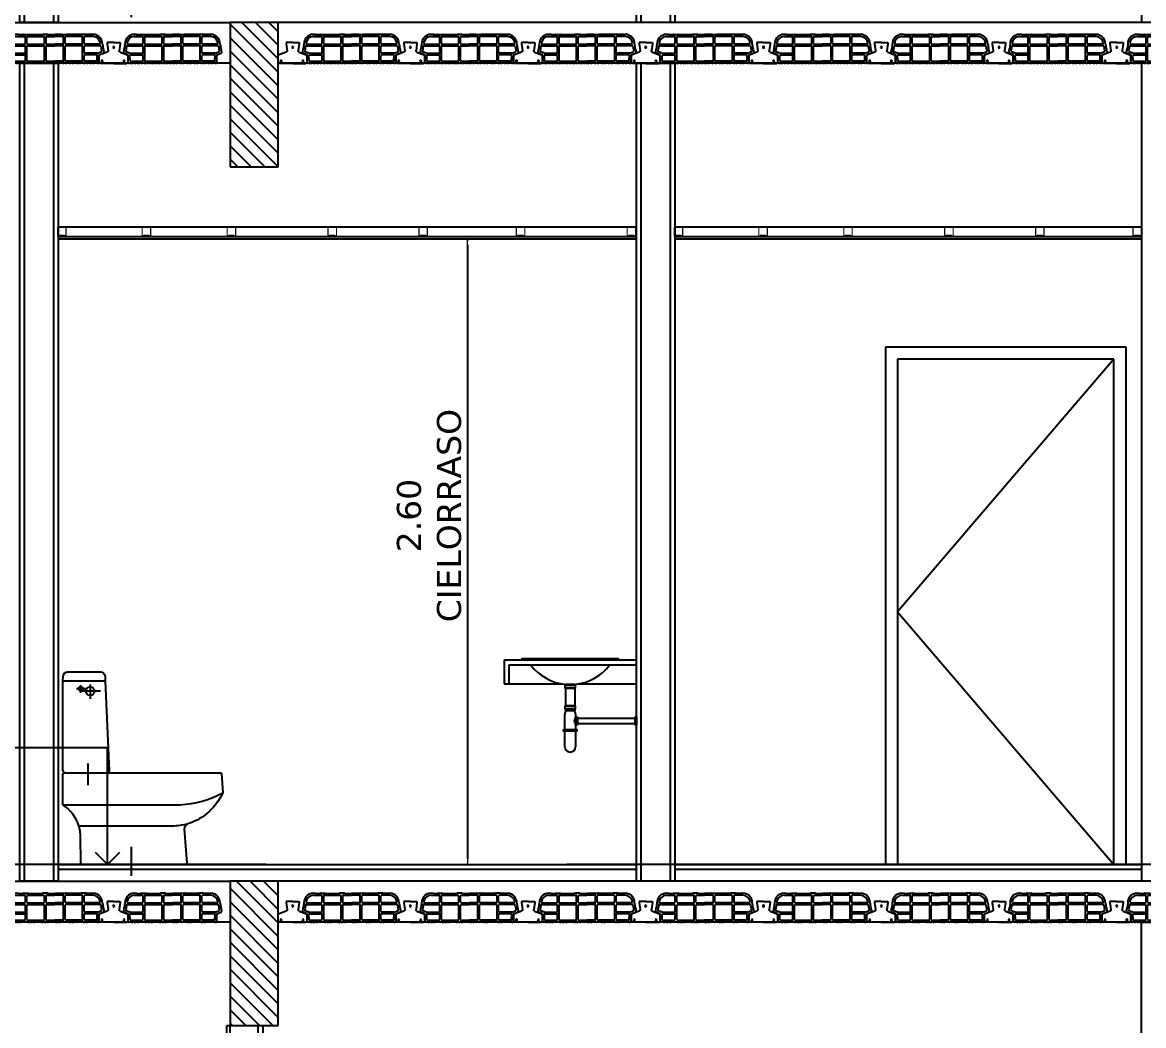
# Model space of a CAD drawing. Header units: metres. Extents: x 126 to 596, y -539 to -70.
# Drawn here: x 345.531 to 350.193, y -383.055 to -378.885 of the extents above; entities that cross this region are included whole.
import ezdxf
from ezdxf import colors
from ezdxf.entities.mleader import LeaderData, LeaderLine
from ezdxf.enums import TextEntityAlignment as Align
from ezdxf.math import Vec2, Vec3

# ---------------------------------------------------------------- set-up
doc = ezdxf.new("R2010")
doc.units = ezdxf.units.M
doc.header["$LTSCALE"] = 10
doc.linetypes.add('DASHDOT', pattern=[1, 0.5, -0.25, 0, -0.25])
doc.linetypes.add('HIDDEN', pattern=[0.375, 0.25, -0.125])
for name, color, linetype in [('01', 1, 'Continuous'), ('02', 2, 'Continuous'), ('1_MUROS', 6, 'Continuous'), ('2', 2, 'Continuous'), ('A- Hatch Hormigon', 255, 'Continuous'), ('A-Aberturas', 2, 'Continuous'), ('A-Autos', 254, 'Continuous'), ('A-Muros', 4, 'Continuous'), ('A-Referencias', 2, 'Continuous'), ('Corte t', 2, 'Continuous'), ('Dr Bloques', 1, 'Continuous'), ('Dr Ejes en bloque', 4, 'Continuous'), ('Losa rap sapito', 251, 'Continuous'), ('PISO', 251, 'Continuous'), ('SAN', 1, 'Continuous'), ('SANFINAL', 1, 'Continuous'), ('TM-REVOQUE', 2, 'Continuous'), ('V-01', 1, 'Continuous')]:
    doc.layers.add(name, color=color, linetype=linetype)
doc.layers.add('Dimension', color=3, linetype='Continuous', lineweight=5)
doc.layers.add('M1-Muro Común 20', color=12, linetype='Continuous', transparency=0.5)
doc.layers.add('SANHIDRO', color=3, linetype='DASHDOT', plot=False)
doc.styles.add('1-100', font='arial.ttf', dxfattribs={"height": 0.15})
doc.styles.add('Verdana', font='verdana.ttf')
doc.dimstyles.new('ST-COTA-25', dxfattribs={"dimscale": 0.25, "dimtxt": 0.3, "dimasz": 0.1, "dimexe": 0.18, "dimexo": 0.0625, "dimgap": 0.09, "dimtad": 1, "dimzin": 1, "dimdsep": 46, "dimtxsty": 'Verdana', "dimblk1": 'COTA_N', "dimblk2": 'COTA_N', "dimsah": 1, "dimcen": 0.09, "dimclrd": 8, "dimclre": 8, "dimclrt": 7, "dimadec": 0, "dimazin": 0, "dimtfac": 1, "dimtix": 1, "dimtmove": 0, "dimatfit": 3, "dimldrblk": 'COTA_N', "dimfxl": 0.18, "dimtolj": 1, "dimtzin": 0, "dimarcsym": 0})

# ---------------------------------------------------------------- blocks, each defined once
blk = doc.blocks.new('Cp-616-l')
at = {"layer": 'Defpoints', "color": 0, "linetype": 'ByBlock'}
for p in [(0.1906, 0.7612), (0.6805, 0.379)]:
    blk.add_point(p, dxfattribs=at)
at = {"layer": 'SAN'}
blk.add_lwpolyline([(0.539, 0.17, 0.37639), (0.52, 0.147), (0.53, 0.006, -0.373114), (0.525, 0), (0.0948, 0, -0.307516), (0.09, 0.004), (0.0885, 0.12, 0.240918), (0.0205, 0.243, -0.195479), (0.0155, 0.248), (0.0155, 0.376, -0.333962), (0.0205, 0.38, -0.146022), (0.0155, 0.389), (0.0155, 0.7618, -0.292854), (0.0175, 0.763, -0.419335), (0.0155, 0.765), (0.0158, 0.781, -0.400554), (0.0355, 0.8), (0.1709, 0.8, -0.358706), (0.1902, 0.783), (0.1905, 0.765, -0.419335), (0.1885, 0.763, -0.387411), (0.1906, 0.7612), (0.2075, 0.389, -0.170928), (0.2035, 0.38), (0.6721, 0.38, -0.282783), (0.6746, 0.3783), (0.6805, 0.298, -0.206829)], format="xyb", close=True, dxfattribs=at)
for centre, radius in [((0.0885, 0.73), 0.00875), ((0.1285, 0.72), 0.0175)]:
    blk.add_circle(centre, radius, dxfattribs=at)
at = {"layer": 'SANFINAL'}
for points in [[(0.0175, 0.763), (0.1885, 0.763)], [(0.0205, 0.38), (0.2035, 0.38)]]:
    blk.add_lwpolyline(points, dxfattribs=at)
for points in [[(0.0155, 0.248), (0.503, 0.248, 0.107258), (0.6805, 0.298, 0.103849)], [(0.0819, 0.16), (0.47, 0.16, 0.045713), (0.5341, 0.1686, 0.041815)]]:
    blk.add_lwpolyline(points, format="xyb", dxfattribs=at)
at = {"layer": 'SANHIDRO', "linetype": 'DASHDOT'}
for p, q in [((0.1285, 0.7485), (0.1285, 0.6883)), ((0.1111, 0.73), (0.0711, 0.73)), ((0.0885, 0.7454), (0.0885, 0.7132)), ((0.1717, 0.72), (0.0947, 0.72)), ((0.1185, 0.4197), (0.1185, 0.3289))]:
    blk.add_line(p, q, dxfattribs=at)
blk.add_lwpolyline([(0.3, -0.048), (0.3, 0.0736)], dxfattribs=at)
at = {"flags": 3}
blk.add_attdef('CODIGO', text='', height=0.024, dxfattribs=at).set_placement((0, 0), align=Align.MIDDLE)
blk = doc.blocks.new('COTA_N')
for p, q in [((-1, 0), (0, 0)), ((0, 0.5), (0, -0.5))]:
    blk.add_line(p, q)
at = {"color": 3, "const_width": 0.065}
blk.add_lwpolyline([(0.14, 0.14), (0.28, 0.28), (0, 0), (-0.14, -0.14), (-0.28, -0.28)], dxfattribs=at)
blk = doc.blocks.new('*D131')
at = {"layer": 'Defpoints', "color": 0, "transparency": 16777216}
for p in [(5.969, 2.67), (5.969, 0.07), (6.1355, 0.07)]:
    blk.add_point(p, dxfattribs=at)
at = {"layer": 'Dimension', "color": 8, "lineweight": -2, "transparency": 16777216}
for p, q in [((5.9846, 2.67), (6.1805, 2.67)), ((6.1355, 2.645), (6.1355, 0.095)), ((5.9846, 0.07), (6.1805, 0.07))]:
    blk.add_line(p, q, dxfattribs=at)
at = {"layer": 'Dimension', "color": 8, "lineweight": -2, "transparency": 16777216, "xscale": 0.025, "yscale": 0.025, "zscale": 0.025}
for p, rotation in [((6.1355, 2.67), 90), ((6.1355, 0.07), 270)]:
    blk.add_blockref('COTA_N', p, dxfattribs=dict(at, rotation=rotation))
at = {"layer": 'Dimension', "color": 2, "transparency": 16777216, "insert": (5.9765, 1.52), "char_height": 0.1, "attachment_point": 5, "rotation": 90, "style": 'Verdana'}
blk.add_mtext('\\A1;2.60\\PCIELORRASO', dxfattribs=at)
blk = doc.blocks.new('VIGUETA NUEVA')
at = {"layer": '02'}
for p, q in [((852.3054, 1549.6661), (852.2767, 1549.6661)), ((852.2767, 1549.6661), (852.2767, 1549.6611)), ((852.2767, 1549.6611), (852.2809, 1549.6312)), ((852.3054, 1549.6661), (852.3342, 1549.6661)), ((852.3342, 1549.6611), (852.3299, 1549.6312)), ((852.3342, 1549.6661), (852.3342, 1549.6611)), ((852.2769, 1549.6243), (852.2429, 1549.6111)), ((852.2429, 1549.5811), (852.2429, 1549.6111)), ((852.3339, 1549.6243), (852.3679, 1549.6111)), ((852.3679, 1549.5811), (852.3679, 1549.6111)), ((852.2429, 1549.5811), (852.2479, 1549.5761)), ((852.3054, 1549.5761), (852.2479, 1549.5761)), ((852.3054, 1549.5761), (852.3629, 1549.5761)), ((852.3679, 1549.5811), (852.3629, 1549.5761))]:
    blk.add_line(p, q, dxfattribs=at)
for centre, start, end in [((852.2739, 1549.6307), 294.8533, 4.4381), ((852.3369, 1549.6307), 175.5619, 245.1467)]:
    blk.add_arc(centre, 0.00704, start, end, dxfattribs=at)
blk = doc.blocks.new('VIGUETA NUEVA1')
at = {"layer": 'PISO'}
for centre in [(0, -0.02), (-0.0444, -0.0805), (0.0504, -0.0805)]:
    blk.add_circle(centre, 0.00324, dxfattribs=at)
at = {"layer": '1_MUROS'}
blk.add_blockref('VIGUETA NUEVA', (-852.3054, -1549.6661), dxfattribs=at)
blk = doc.blocks.new('Losa rap zapito')
at = {"layer": 'Losa rap sapito'}
for p, q in [((283.7711, -291.7719), (283.8051, -291.7719)), ((283.7813, -291.7641), (283.8003, -291.7641)), ((283.8012, -291.7632), (283.8205, -291.7632)), ((283.808, -291.8006), (283.808, -291.7747)), ((283.8147, -291.8006), (283.8147, -291.7747)), ((283.8176, -291.7719), (283.8844, -291.7719)), ((283.8215, -291.7641), (283.8806, -291.7641)), ((283.9008, -291.7632), (283.8815, -291.7632)), ((283.8873, -291.8006), (283.8873, -291.7747)), ((283.8941, -291.8006), (283.8941, -291.7747)), ((283.897, -291.7719), (283.9304, -291.7719)), ((283.9018, -291.7641), (283.9304, -291.7641)), ((283.959, -291.7641), (283.9304, -291.7641)), ((283.9638, -291.7719), (283.9304, -291.7719)), ((283.9599, -291.7632), (283.9792, -291.7632)), ((283.9667, -291.8006), (283.9667, -291.7747)), ((283.9734, -291.8006), (283.9734, -291.7747)), ((284.0431, -291.7719), (283.9763, -291.7719)), ((284.0393, -291.7641), (283.9802, -291.7641)), ((284.0595, -291.7632), (284.0402, -291.7632)), ((284.046, -291.8006), (284.046, -291.7747)), ((284.0527, -291.8006), (284.0527, -291.7747)), ((284.0896, -291.7719), (284.0556, -291.7719)), ((284.0795, -291.7641), (284.0605, -291.7641)), ((283.7282, -291.8243), (283.7262, -291.8386)), ((283.732, -291.8042), (283.7293, -291.8235)), ((283.7394, -291.8124), (283.7357, -291.8329)), ((283.7422, -291.8103), (283.8051, -291.8103)), ((283.7437, -291.8035), (283.8051, -291.8035)), ((283.7534, -291.8103), (283.8051, -291.8103)), ((283.808, -291.8391), (283.808, -291.8132)), ((283.8147, -291.8721), (283.8147, -291.8132)), ((283.8176, -291.8035), (283.8844, -291.8035)), ((283.8176, -291.8103), (283.8844, -291.8103)), ((283.8873, -291.8721), (283.8873, -291.8132)), ((283.8941, -291.8721), (283.8941, -291.8132)), ((283.897, -291.8035), (283.9304, -291.8035)), ((283.897, -291.8103), (283.9304, -291.8103)), ((283.9638, -291.8035), (283.9304, -291.8035)), ((283.9638, -291.8103), (283.9304, -291.8103)), ((283.9667, -291.8721), (283.9667, -291.8132)), ((283.9734, -291.8721), (283.9734, -291.8132)), ((284.0431, -291.8035), (283.9763, -291.8035)), ((284.0431, -291.8103), (283.9763, -291.8103)), ((284.046, -291.8721), (284.046, -291.8132)), ((284.0527, -291.8391), (284.0527, -291.8132)), ((284.117, -291.8035), (284.0556, -291.8035)), ((284.1186, -291.8103), (284.0556, -291.8103)), ((284.1073, -291.8103), (284.0556, -291.8103)), ((284.1214, -291.8124), (284.125, -291.8329)), ((284.1287, -291.8042), (284.1314, -291.8235)), ((284.1325, -291.8243), (284.1346, -291.8386)), ((283.7459, -291.8484), (283.728, -291.8417)), ((283.7534, -291.842), (283.7376, -291.836)), ((283.7466, -291.8799), (283.7459, -291.8484)), ((283.7534, -291.842), (283.8051, -291.842)), ((283.7542, -291.8721), (283.7536, -291.851)), ((283.7565, -291.8487), (283.8051, -291.8487)), ((283.7571, -291.8749), (283.8051, -291.8749)), ((283.808, -291.8721), (283.808, -291.8516)), ((283.8176, -291.8749), (283.8844, -291.8749)), ((283.897, -291.8749), (283.9304, -291.8749)), ((283.9638, -291.8749), (283.9304, -291.8749)), ((284.0431, -291.8749), (283.9763, -291.8749)), ((284.0527, -291.8721), (284.0527, -291.8516)), ((284.1073, -291.842), (284.0556, -291.842)), ((284.1043, -291.8487), (284.0556, -291.8487)), ((284.1037, -291.8749), (284.0556, -291.8749)), ((284.1066, -291.8721), (284.1071, -291.851)), ((284.1073, -291.842), (284.1232, -291.836)), ((284.1141, -291.8799), (284.1149, -291.8484)), ((284.1149, -291.8484), (284.1327, -291.8417)), ((283.7541, -291.8836), (283.7504, -291.8836)), ((283.7541, -291.8836), (283.7516, -291.8836)), ((283.7541, -291.8836), (283.7516, -291.8836)), ((283.7541, -291.8836), (283.7541, -291.8827)), ((283.7541, -291.8827), (283.7598, -291.8827)), ((283.7598, -291.8836), (283.7598, -291.8827)), ((283.7598, -291.8836), (283.7656, -291.8836)), ((283.7714, -291.8827), (283.7656, -291.8827)), ((283.7656, -291.8836), (283.7656, -291.8827)), ((283.7714, -291.8836), (283.7714, -291.8827)), ((283.7714, -291.8836), (283.7772, -291.8836)), ((283.7772, -291.8836), (283.7772, -291.8827)), ((283.783, -291.8827), (283.7772, -291.8827)), ((283.783, -291.8836), (283.783, -291.8827)), ((283.783, -291.8836), (283.7887, -291.8836)), ((283.7887, -291.8836), (283.7887, -291.8827)), ((283.7887, -291.8827), (283.7945, -291.8827)), ((283.7945, -291.8836), (283.7945, -291.8827)), ((283.8003, -291.8836), (283.7945, -291.8836)), ((283.8003, -291.8827), (283.8061, -291.8827)), ((283.8003, -291.8836), (283.8003, -291.8827)), ((283.8061, -291.8836), (283.8061, -291.8827)), ((283.8119, -291.8836), (283.8061, -291.8836)), ((283.8119, -291.8827), (283.8176, -291.8827)), ((283.8119, -291.8836), (283.8119, -291.8827)), ((283.8119, -291.8827), (283.8176, -291.8827)), ((283.8176, -291.8836), (283.8176, -291.8827)), ((283.8176, -291.8836), (283.8234, -291.8836)), ((283.8292, -291.8827), (283.8234, -291.8827)), ((283.8234, -291.8836), (283.8234, -291.8827)), ((283.8292, -291.8836), (283.8292, -291.8827)), ((283.8292, -291.8836), (283.835, -291.8836)), ((283.835, -291.8836), (283.835, -291.8827)), ((283.8408, -291.8827), (283.835, -291.8827)), ((283.8408, -291.8836), (283.8408, -291.8827)), ((283.8408, -291.8836), (283.8465, -291.8836)), ((283.8465, -291.8836), (283.8465, -291.8827)), ((283.8465, -291.8827), (283.8523, -291.8827)), ((283.8523, -291.8836), (283.8523, -291.8827)), ((283.8581, -291.8836), (283.8523, -291.8836)), ((283.8581, -291.8827), (283.8639, -291.8827)), ((283.8581, -291.8836), (283.8581, -291.8827)), ((283.8639, -291.8836), (283.8639, -291.8827)), ((283.8697, -291.8836), (283.8639, -291.8836)), ((283.8697, -291.8827), (283.8755, -291.8827)), ((283.8697, -291.8836), (283.8697, -291.8827)), ((283.8697, -291.8827), (283.8755, -291.8827)), ((283.8755, -291.8836), (283.8755, -291.8827)), ((283.8755, -291.8836), (283.8812, -291.8836)), ((283.887, -291.8827), (283.8812, -291.8827)), ((283.8812, -291.8836), (283.8812, -291.8827)), ((283.887, -291.8836), (283.887, -291.8827)), ((283.887, -291.8836), (283.8928, -291.8836)), ((283.8928, -291.8836), (283.8928, -291.8827)), ((283.8986, -291.8827), (283.8928, -291.8827)), ((283.8986, -291.8836), (283.8986, -291.8827)), ((283.8986, -291.8836), (283.9044, -291.8836)), ((283.9044, -291.8836), (283.9044, -291.8827)), ((283.9044, -291.8827), (283.9101, -291.8827)), ((283.9101, -291.8836), (283.9101, -291.8827)), ((283.9159, -291.8836), (283.9101, -291.8836)), ((283.9159, -291.8827), (283.9217, -291.8827)), ((283.9159, -291.8836), (283.9159, -291.8827)), ((283.9217, -291.8836), (283.9217, -291.8827)), ((283.9275, -291.8836), (283.9217, -291.8836)), ((283.9275, -291.8836), (283.9275, -291.8827)), ((283.9275, -291.8827), (283.9304, -291.8827)), ((283.9333, -291.8827), (283.9304, -291.8827)), ((283.9333, -291.8836), (283.9333, -291.8827)), ((283.9333, -291.8836), (283.939, -291.8836)), ((283.9448, -291.8827), (283.939, -291.8827)), ((283.939, -291.8836), (283.939, -291.8827)), ((283.9448, -291.8836), (283.9448, -291.8827)), ((283.9448, -291.8836), (283.9506, -291.8836)), ((283.9506, -291.8836), (283.9506, -291.8827)), ((283.9564, -291.8827), (283.9506, -291.8827)), ((283.9564, -291.8836), (283.9564, -291.8827)), ((283.9622, -291.8836), (283.9564, -291.8836)), ((283.9622, -291.8836), (283.9622, -291.8827)), ((283.9622, -291.8827), (283.9679, -291.8827)), ((283.9679, -291.8836), (283.9679, -291.8827)), ((283.9737, -291.8836), (283.9679, -291.8836)), ((283.9737, -291.8827), (283.9795, -291.8827)), ((283.9737, -291.8836), (283.9737, -291.8827)), ((283.9795, -291.8836), (283.9795, -291.8827)), ((283.9853, -291.8836), (283.9795, -291.8836)), ((283.9911, -291.8827), (283.9853, -291.8827)), ((283.9853, -291.8836), (283.9853, -291.8827)), ((283.9911, -291.8827), (283.9853, -291.8827)), ((283.9911, -291.8836), (283.9911, -291.8827)), ((283.9911, -291.8836), (283.9968, -291.8836)), ((284.0026, -291.8827), (283.9968, -291.8827)), ((283.9968, -291.8836), (283.9968, -291.8827)), ((284.0026, -291.8836), (284.0026, -291.8827)), ((284.0026, -291.8836), (284.0084, -291.8836)), ((284.0084, -291.8836), (284.0084, -291.8827)), ((284.0142, -291.8827), (284.0084, -291.8827)), ((284.0142, -291.8836), (284.0142, -291.8827)), ((284.02, -291.8836), (284.0142, -291.8836)), ((284.02, -291.8836), (284.02, -291.8827)), ((284.02, -291.8827), (284.0258, -291.8827)), ((284.0258, -291.8836), (284.0258, -291.8827)), ((284.0315, -291.8836), (284.0258, -291.8836)), ((284.0315, -291.8827), (284.0373, -291.8827)), ((284.0315, -291.8836), (284.0315, -291.8827)), ((284.0373, -291.8836), (284.0373, -291.8827)), ((284.0431, -291.8836), (284.0373, -291.8836)), ((284.0489, -291.8827), (284.0431, -291.8827)), ((284.0431, -291.8836), (284.0431, -291.8827)), ((284.0489, -291.8827), (284.0431, -291.8827)), ((284.0489, -291.8836), (284.0489, -291.8827)), ((284.0489, -291.8836), (284.0547, -291.8836)), ((284.0604, -291.8827), (284.0547, -291.8827)), ((284.0547, -291.8836), (284.0547, -291.8827)), ((284.0604, -291.8836), (284.0604, -291.8827)), ((284.0604, -291.8836), (284.0662, -291.8836)), ((284.0662, -291.8836), (284.0662, -291.8827)), ((284.072, -291.8827), (284.0662, -291.8827)), ((284.072, -291.8836), (284.072, -291.8827)), ((284.0778, -291.8836), (284.072, -291.8836)), ((284.0778, -291.8836), (284.0778, -291.8827)), ((284.0778, -291.8827), (284.0836, -291.8827)), ((284.0836, -291.8836), (284.0836, -291.8827)), ((284.0893, -291.8836), (284.0836, -291.8836)), ((284.0893, -291.8827), (284.0951, -291.8827)), ((284.0893, -291.8836), (284.0893, -291.8827)), ((284.0951, -291.8836), (284.0951, -291.8827)), ((284.1009, -291.8836), (284.0951, -291.8836)), ((284.1009, -291.8836), (284.1009, -291.8827)), ((284.1067, -291.8827), (284.1009, -291.8827)), ((284.1067, -291.8836), (284.1067, -291.8827)), ((284.1067, -291.8836), (284.1092, -291.8836)), ((284.1067, -291.8836), (284.1092, -291.8836)), ((284.1067, -291.8836), (284.1103, -291.8836))]:
    blk.add_line(p, q, dxfattribs=at)
for centre, radius, start, end in [((283.7724, -291.8035), 0.0404, 77.2971, 181.0135), ((283.7724, -291.8035), 0.0317, 92.259, 174.7894), ((283.8012, -291.7641), 0.000963, 90, 180), ((283.8051, -291.7747), 0.00289, 0, 90), ((283.8176, -291.7747), 0.00289, 90, 180), ((283.8205, -291.7641), 0.000963, 0, 90), ((283.8815, -291.7641), 0.000963, 90, 180), ((283.8844, -291.7747), 0.00289, 0, 90), ((283.897, -291.7747), 0.00289, 90, 180), ((283.9008, -291.7641), 0.000963, 0, 90), ((283.9599, -291.7641), 0.000963, 90, 180), ((283.9638, -291.7747), 0.00289, 0, 90), ((283.9763, -291.7747), 0.00289, 90, 180), ((283.9792, -291.7641), 0.000963, 0, 90), ((284.0402, -291.7641), 0.000963, 90, 180), ((284.0431, -291.7747), 0.00289, 0, 90), ((284.0556, -291.7747), 0.00289, 90, 180), ((284.0595, -291.7641), 0.000963, 0, 90), ((284.0883, -291.8035), 0.0404, 358.9865, 102.7029), ((284.0883, -291.8035), 0.0317, 5.2106, 87.741), ((283.7292, -291.8244), 0.000963, 81.8699, 171.8699), ((283.7386, -291.8333), 0.00289, 171.8699, 249.444), ((283.7422, -291.8132), 0.00289, 90, 165.2593), ((283.7437, -291.8006), 0.00289, 180.2316, 270), ((283.8051, -291.8006), 0.00289, 270, 0), ((283.8051, -291.8132), 0.00289, 0, 90), ((283.8176, -291.8006), 0.00289, 180, 270), ((283.8176, -291.8132), 0.00289, 90, 180), ((283.8844, -291.8006), 0.00289, 270, 0), ((283.8844, -291.8132), 0.00289, 0, 90), ((283.897, -291.8006), 0.00289, 180, 270), ((283.897, -291.8132), 0.00289, 90, 180), ((283.9638, -291.8006), 0.00289, 270, 0), ((283.9638, -291.8132), 0.00289, 0, 90), ((283.9763, -291.8006), 0.00289, 180, 270), ((283.9763, -291.8132), 0.00289, 90, 180), ((284.0431, -291.8006), 0.00289, 270, 0), ((284.0431, -291.8132), 0.00289, 0, 90), ((284.0556, -291.8006), 0.00289, 180, 270), ((284.0556, -291.8132), 0.00289, 90, 180), ((284.117, -291.8006), 0.00289, 270, 359.7684), ((284.1186, -291.8132), 0.00289, 14.7407, 90), ((284.1222, -291.8333), 0.00289, 290.556, 8.1301), ((284.1316, -291.8244), 0.000963, 8.1301, 98.1301), ((283.729, -291.839), 0.00289, 171.8699, 249.444), ((283.7505, -291.8797), 0.0039, 182.4799, 268.1248), ((283.7565, -291.8516), 0.00289, 90, 168.5947), ((283.7571, -291.8721), 0.00289, 180, 271.41), ((283.8051, -291.8391), 0.00289, 270, 0), ((283.8051, -291.8516), 0.00289, 0, 90), ((283.8051, -291.8721), 0.00289, 270, 0), ((283.8176, -291.8721), 0.00289, 180, 270), ((283.8844, -291.8721), 0.00289, 270, 0), ((283.897, -291.8721), 0.00289, 180, 270), ((283.9638, -291.8721), 0.00289, 270, 0), ((283.9763, -291.8721), 0.00289, 180, 270), ((284.0431, -291.8721), 0.00289, 270, 0), ((284.0556, -291.8391), 0.00289, 180, 270), ((284.0556, -291.8516), 0.00289, 90, 180), ((284.0556, -291.8721), 0.00289, 180, 270), ((284.1037, -291.8721), 0.00289, 268.59, 0), ((284.1043, -291.8516), 0.00289, 11.4053, 90), ((284.1102, -291.8797), 0.0039, 271.8752, 357.5201), ((284.1317, -291.839), 0.00289, 290.556, 8.1301)]:
    blk.add_arc(centre, radius, start, end, dxfattribs=at)
blk = doc.blocks.new('Dr Bloque Planta tipo')
at = {"layer": 'A-Muros', "color": 1}
for p, q in [((346.3801, -230.7283), (346.3801, -227.7583)), ((346.3801, -227.7583), (346.5301, -227.7583)), ((346.5301, -227.7583), (346.5301, -230.7283))]:
    blk.add_line(p, q, dxfattribs=at)
at = {"layer": 'A-Muros'}
for p, q in [((346.3948, -230.7283), (346.3948, -227.7583)), ((346.4001, -227.7583), (346.5101, -227.7583)), ((346.5101, -227.7583), (346.5101, -230.7283))]:
    blk.add_line(p, q, dxfattribs=at)
at = {"layer": 'A-Muros', "color": 1}
blk.add_lwpolyline([(350.1837, -230.7283), (350.1837, -227.3283), (350.3437, -227.3283), (350.3437, -230.7283)], close=True, dxfattribs=at)
blk = doc.blocks.new('niveles')
at = {"layer": 'PISO', "linetype": 'HIDDEN'}
blk.add_line((572.152, -283.5036), (533.4553, -283.5036), dxfattribs=at)
blk = doc.blocks.new('_Open90')
at = {"color": 0, "linetype": 'ByBlock', "lineweight": -2}
for p, q in [((-0.5, 0.5), (0, 0)), ((0, 0), (-1, 0)), ((0, 0), (-0.5, -0.5))]:
    blk.add_line(p, q, dxfattribs=at)
blk = doc.blocks.new('A$C62401038')
at = {"layer": 'A- Hatch Hormigon'}
h = blk.add_hatch(dxfattribs=at)
h.set_pattern_fill('ANSI31', color=256, scale=0.0125, angle=-90, style=0)
h.paths.add_polyline_path([(5.1492, -0.6), (5.3492, -0.6), (5.3492, 0), (5.1492, 0)])
h.paths.add_polyline_path([(10.3997, -0.6), (10.5997, -0.6), (10.5997, 0), (10.3997, 0)])
h.paths.add_polyline_path([(14.1499, 0), (14.1499, -0.6), (14.3499, -0.6), (14.3499, 0)])
h.paths.add_polyline_path([(16.85, 0), (16.85, -0.6), (17.05, -0.6), (17.05, 0)])
h.paths.add_polyline_path([(23.5997, 0), (23.5997, -0.6), (23.7997, -0.6), (23.8, -0.12), (24.2989, -0.12), (24.2989, 0), (24.1189, 0)])
at = {"layer": 'M1-Muro Común 20', "transparency": 33554687}
h = blk.add_hatch(dxfattribs=at)
h.set_pattern_fill('ANGLE', color=114)
h.set_pattern_definition([(0, (-341.2456, 358.885), (0, 6.985), [5.08, -1.905]), (90, (-341.2456, 358.885), (-6.985, 4e-16), [5.08, -1.905])])
h.paths.add_polyline_path([(0.2, 0), (-0.5007, 0), (-0.5003, -0.12), (0, -0.12), (0, -0.6), (0.2, -0.6)])
h.paths.add_polyline_path([(5.3492, 0), (5.1492, 0), (5.1492, -0.6), (5.3492, -0.6)])
h.paths.add_polyline_path([(10.5997, 0), (10.3997, 0), (10.3997, -0.6), (10.5997, -0.6)])
h.paths.add_polyline_path([(14.3499, 0), (14.1499, 0), (14.1499, -0.6), (14.3499, -0.6)])
h.paths.add_polyline_path([(17.15, 0), (16.95, 0), (16.95, -0.6), (17.15, -0.6)])
h.paths.add_polyline_path([(23.8, -0.12), (24.1043, -0.12), (24.1043, 0), (23.5997, 0), (23.5997, -0.6), (23.7997, -0.6)])
h.paths.add_polyline_path([(24.2989, 0), (24.1189, 0), (24.1043, 0), (24.1043, -0.12), (24.2989, -0.12)])
at = {"color": 2}
for p, q in [((4.4339, 0.07), (6.8381, 0.07)), ((4.4339, 0.05), (6.8381, 0.05)), ((6.9981, 0.07), (8.938, 0.07)), ((6.9981, 0.05), (8.938, 0.05))]:
    blk.add_line(p, q, dxfattribs=at)
at = {"color": 5}
for p, q in [((-0.3, 0), (5.1492, 0)), ((5.3492, 0), (5.1492, 0)), ((5.1492, 0), (5.1492, -0.6)), ((5.3492, -0.6), (5.3492, 0)), ((10.3997, 0), (5.3492, 0)), ((5.1492, -0.17), (-0.3, -0.17)), ((10.3997, -0.17), (5.3492, -0.17)), ((5.1492, -0.6), (5.3492, -0.6))]:
    blk.add_line(p, q, dxfattribs=at)
at = {"layer": '01', "linetype": 'Continuous'}
for points in [[(4.4318, 2.72), (5.0466, 2.72), (5.0466, 2.72), (6.8381, 2.72)], [(4.4518, 2.72), (6.8381, 2.72)], [(6.9959, 2.72), (7.6107, 2.72), (7.6107, 2.72), (8.9383, 2.72)], [(7.0159, 2.72), (8.9383, 2.72)], [(4.4318, 2.68), (5.0866, 2.68), (5.0866, 2.68), (6.8381, 2.68)], [(4.4318, 2.67), (5.0966, 2.67), (5.0966, 2.67), (6.8381, 2.67)], [(6.9959, 2.68), (7.6507, 2.68), (7.6507, 2.68), (8.9383, 2.68)], [(6.9959, 2.67), (7.6607, 2.67), (7.6607, 2.67), (8.9383, 2.67)]]:
    blk.add_lwpolyline(points, dxfattribs=at)
at = {"layer": '2'}
for p, q in [((6.2881, 0.92), (6.8381, 0.92)), ((6.3081, 0.9), (6.8381, 0.9)), ((6.2881, 0.82), (6.3081, 0.82))]:
    blk.add_line(p, q, dxfattribs=at)
at = {"layer": 'A-Aberturas', "color": 1}
for p, q in [((7.8741, 2.22), (7.8741, 0.07)), ((8.8741, 2.22), (7.8741, 2.22)), ((8.8741, 0.07), (8.8741, 2.22)), ((8.8241, 2.17), (7.9241, 2.17)), ((7.9241, 2.17), (7.9241, 0.07)), ((8.8241, 2.17), (7.9241, 1.12)), ((8.8241, 0.07), (8.8241, 2.17)), ((7.9241, 1.12), (8.8241, 0.07))]:
    blk.add_line(p, q, dxfattribs=at)
at = {"layer": 'A-Autos'}
for p in [(8.3741, 0.07), (8.8241, 0.07)]:
    blk.add_line(p, (8.8241, 0.07), dxfattribs=at)
at = {"layer": 'A-Muros', "color": 1}
for points in [[(4.2739, 0), (4.2739, 3.4), (4.4339, 3.4), (4.4339, 0)], [(6.8381, 0), (6.8381, 3.4), (6.9981, 3.4), (6.9981, 0)]]:
    blk.add_lwpolyline(points, close=True, dxfattribs=at)
at = {"layer": 'A-Muros'}
for points in [[(4.2939, 0), (4.2939, 3.4), (4.4139, 3.4), (4.4139, 0), (4.2939, 0)], [(6.8581, 0), (6.8581, 3.4), (6.9781, 3.4), (6.9781, 0), (6.8581, 0)]]:
    blk.add_lwpolyline(points, close=True, dxfattribs=at)
at = {"layer": 'Corte t'}
for p, q in [((6.2881, 0.92), (6.2881, 0.82)), ((6.3081, 0.9), (6.3081, 0.82))]:
    blk.add_line(p, q, dxfattribs=at)
at = {"layer": 'Corte t', "color": 1}
for p, q in [((6.3081, 0.82), (6.5301, 0.82)), ((6.596, 0.82), (6.8381, 0.82))]:
    blk.add_line(p, q, dxfattribs=at)
at = {"layer": 'Corte t'}
for points in [[(6.3624, 0.92), (6.7637, 0.92), (6.7637, 0.9252), (6.3624, 0.9252)], [(6.5421, 0.8152), (6.584, 0.8152), (6.584, 0.8028), (6.5421, 0.8028)], [(6.5441, 0.8193), (6.582, 0.8193), (6.582, 0.8152), (6.5441, 0.8152)], [(6.5441, 0.8028), (6.582, 0.8028), (6.582, 0.7294), (6.5441, 0.7294)], [(6.5421, 0.7294), (6.584, 0.7294), (6.584, 0.717), (6.5421, 0.717)], [(6.5441, 0.717), (6.582, 0.717), (6.582, 0.7089), (6.5441, 0.7089)], [(6.5853, 0.6826), (6.5927, 0.6826), (6.5927, 0.6507), (6.5853, 0.6507)], [(6.8325, 0.6837), (6.8381, 0.6837), (6.8381, 0.6495), (6.8325, 0.6495)], [(6.5356, 0.6301), (6.5905, 0.6301), (6.5905, 0.624), (6.5356, 0.624)]]:
    blk.add_lwpolyline(points, close=True, dxfattribs=at)
for points in [[(6.5408, 0.6301), (6.5408, 0.6947)], [(6.5853, 0.6947), (6.5853, 0.6301)], [(6.5927, 0.6782), (6.8325, 0.6782), (6.8325, 0.655), (6.5927, 0.655)], [(6.5408, 0.5594), (6.5408, 0.624)], [(6.5853, 0.624), (6.5853, 0.5594)]]:
    blk.add_lwpolyline(points, dxfattribs=at)
for centre, radius, start, end in [((6.5631, 1.0228), 0.2055, 216.7054, 264.7043), ((6.5631, 1.0228), 0.2055, 275.2957, 323.2946), ((6.5631, 0.6947), 0.0222, 140.2638, 180), ((6.5631, 0.6947), 0.0222, 0, 39.7362), ((6.5956, 0.6666), 0.0155, 131.7128, 228.2872), ((6.5631, 0.5594), 0.0222, 180, 0)]:
    blk.add_arc(centre, radius, start, end, dxfattribs=at)
at = {"layer": 'TM-REVOQUE'}
blk.add_line((8.9383, 3.4), (8.9383, 0), dxfattribs=at)
at = {"layer": 'V-01', "const_width": 0.005}
for points in [[(4.4368, 2.7175), (4.4318, 2.7175), (4.4318, 2.6825), (4.4368, 2.6825), (4.4391, 2.6854), (4.4585, 2.6854), (4.4618, 2.6825), (4.4668, 2.6825), (4.4668, 2.7175), (4.4618, 2.7175)], [(4.7883, 2.7175), (4.7833, 2.7175), (4.7833, 2.6825), (4.7883, 2.6825), (4.7906, 2.6854), (4.81, 2.6854), (4.8133, 2.6825), (4.8183, 2.6825), (4.8183, 2.7175), (4.8133, 2.7175)], [(5.1415, 2.7175), (5.1365, 2.7175), (5.1365, 2.6825), (5.1415, 2.6825), (5.1439, 2.6854), (5.1632, 2.6854), (5.1665, 2.6825), (5.1715, 2.6825), (5.1715, 2.7175), (5.1665, 2.7175)], [(5.5612, 2.7175), (5.5562, 2.7175), (5.5562, 2.6825), (5.5612, 2.6825), (5.5636, 2.6854), (5.5829, 2.6854), (5.5862, 2.6825), (5.5912, 2.6825), (5.5912, 2.7175), (5.5862, 2.7175)], [(5.9391, 2.7175), (5.9341, 2.7175), (5.9341, 2.6825), (5.9391, 2.6825), (5.9414, 2.6854), (5.9608, 2.6854), (5.9641, 2.6825), (5.9691, 2.6825), (5.9691, 2.7175), (5.9641, 2.7175)], [(6.3442, 2.7175), (6.3392, 2.7175), (6.3392, 2.6825), (6.3442, 2.6825), (6.3465, 2.6854), (6.3659, 2.6854), (6.3692, 2.6825), (6.3742, 2.6825), (6.3742, 2.7175), (6.3692, 2.7175)], [(6.8049, 2.7175), (6.7999, 2.7175), (6.7999, 2.6825), (6.8049, 2.6825), (6.8073, 2.6854), (6.8266, 2.6854), (6.8299, 2.6825), (6.8349, 2.6825), (6.8349, 2.7175), (6.8299, 2.7175)], [(7.0009, 2.7175), (6.9959, 2.7175), (6.9959, 2.6825), (7.0009, 2.6825), (7.0032, 2.6854), (7.0226, 2.6854), (7.0259, 2.6825), (7.0309, 2.6825), (7.0309, 2.7175), (7.0259, 2.7175)], [(7.3524, 2.7175), (7.3474, 2.7175), (7.3474, 2.6825), (7.3524, 2.6825), (7.3547, 2.6854), (7.3741, 2.6854), (7.3774, 2.6825), (7.3824, 2.6825), (7.3824, 2.7175), (7.3774, 2.7175)], [(7.7056, 2.7175), (7.7006, 2.7175), (7.7006, 2.6825), (7.7056, 2.6825), (7.708, 2.6854), (7.7273, 2.6854), (7.7306, 2.6825), (7.7356, 2.6825), (7.7356, 2.7175), (7.7306, 2.7175)], [(8.1253, 2.7175), (8.1203, 2.7175), (8.1203, 2.6825), (8.1253, 2.6825), (8.1277, 2.6854), (8.147, 2.6854), (8.1503, 2.6825), (8.1553, 2.6825), (8.1553, 2.7175), (8.1503, 2.7175)], [(8.5032, 2.7175), (8.4982, 2.7175), (8.4982, 2.6825), (8.5032, 2.6825), (8.5056, 2.6854), (8.5249, 2.6854), (8.5282, 2.6825), (8.5332, 2.6825), (8.5332, 2.7175), (8.5282, 2.7175)], [(8.9083, 2.7175), (8.9033, 2.7175), (8.9033, 2.6825), (8.9083, 2.6825), (8.9107, 2.6854), (8.93, 2.6854), (8.9333, 2.6825), (8.9383, 2.6825), (8.9383, 2.7175), (8.9333, 2.7175)]]:
    blk.add_lwpolyline(points, dxfattribs=at)
at = {"layer": 'A-Muros'}
for p in [(-279.5105, 291.7136), (-279.0211, 291.7136), (-278.2768, 291.7136), (-277.7874, 291.7136), (-277.298, 291.7136), (-276.8085, 291.7136), (-276.3191, 291.7136), (-275.8296, 291.7136), (-275.3402, 291.7136), (-274.8508, 291.7136)]:
    blk.add_blockref('Losa rap zapito', p, dxfattribs=at)
at = {"layer": 'Corte t', "xscale": -0.9559179682510148, "yscale": 0.9559179682510148, "zscale": 0.9559179682510148}
for p in [(4.6647, -0.084), (5.409, -0.084), (5.8984, -0.084), (6.3878, -0.084), (6.8773, -0.084), (7.3667, -0.084), (7.8562, -0.084), (8.3456, -0.084), (8.835, -0.084)]:
    blk.add_blockref('VIGUETA NUEVA1', p, dxfattribs=at)
at = {"layer": 'SAN'}
blk.add_blockref('Cp-616-l', (4.4384, 0.07), dxfattribs=at)
at = {"layer": 'Dimension'}
dim = blk.add_linear_dim(base=(6.1355, 0.07), p1=(5.969, 2.67), p2=(5.969, 0.07), angle=90, text='<>\\PCIELORRASO', dimstyle='ST-COTA-25', override={"dimtxt": 0.4, "dimclrt": 2}, dxfattribs=at)
dim.commit()
dim.dimension.update_dxf_attribs({"geometry": '*D131', "text_midpoint": (6.1355, 1.52), "dimtype": 128})

msp = doc.modelspace()

# ---------------------------------------------------------------- block references
for p in [(341.2456, -378.8848, 0), (341.2456, -382.4548, 0)]:
    msp.add_blockref('A$C62401038', p)
at = {"layer": 'Dr Bloques'}
msp.add_blockref('Dr Bloque Planta tipo', (0, -155.2964, 0), dxfattribs=at)
at = {"layer": 'Dr Ejes en bloque'}
msp.add_blockref('niveles', (-195.608, -98.8812, 0), dxfattribs=at)

# ---------------------------------------------------------------- leaders
at = {"layer": 'A-Referencias', "linetype": 'Continuous', "ltscale": 0.5}
ml = msp.add_multileader_mtext('Standard', dxfattribs=at)
ml.set_content('PISO PORCELANATO DE 60X60 BORDE RETIFICADO\\P.', color=3, style='1-100')
ml.set_leader_properties(color=1)
ml.set_arrow_properties(name='OPEN90')
ml.build(insert=Vec2(0, 0))
ml.multileader.update_dxf_attribs({"text_left_attachment_type": 2, "text_right_attachment_type": 2, "dogleg_length": 0.05, "arrow_head_size": 0.1})
ctx = ml.context
ctx.base_point, ctx.char_height, ctx.arrow_head_size, ctx.landing_gap_size, ctx.plane_origin = Vec3(330.785, -381.9009, 0), 0.15, 0.1, 0.025, Vec3(338.642, -381.9009, 0)
ctx.left_attachment, ctx.right_attachment, ctx.text_align_type = 2, 2, 2
notes = []
notes.append((ctx, [(0, (1, 1, 0), (345.8845, -381.9009, 0), (-1, 0), 9.7885, [(0, [(345.8845, -382.3848, 0)], 0, [])])]))
ctx.mtext.insert, ctx.mtext.width, ctx.mtext.alignment, ctx.mtext.flow_direction = Vec3(336.0711, -381.6995, 0), 7.574949, 3, 5
for ctx, leaders in notes:
    for number, flags, end, landing, length, lines in leaders:
        leader = LeaderData()
        leader.index, (leader.has_last_leader_line, leader.has_dogleg_vector, leader.attachment_direction) = number, flags
        leader.last_leader_point, leader.dogleg_vector, leader.dogleg_length = Vec3(end), Vec3(landing), length
        for number, points, colour, breaks in lines:
            line = LeaderLine()
            line.index, line.vertices, line.color, line.breaks = number, Vec3.list(points), colors.encode_raw_color(colour), breaks
            leader.lines.append(line)
        ctx.leaders.append(leader)

doc.saveas('drawing.dxf')
